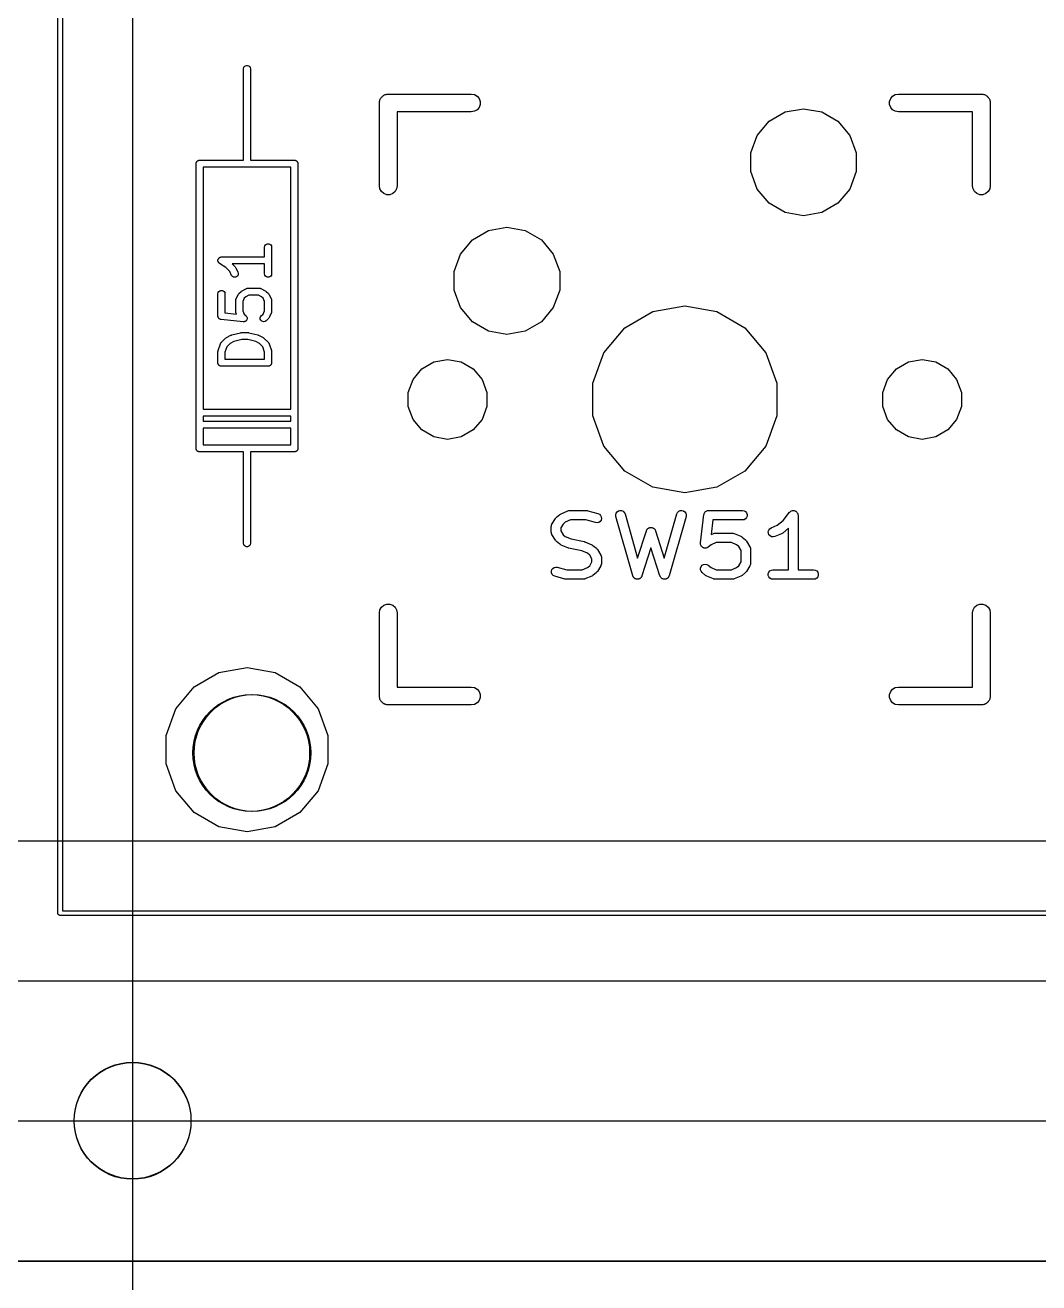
# Model space of a CAD drawing. Header units: millimetres. Extents: x 30 to 728, y -111 to 447.
# Drawn here: x 61.86 to 83.56, y 73.17 to 100.1 of the extents above; entities that cross this region are included whole.
import ezdxf

# ---------------------------------------------------------------- set-up
doc = ezdxf.new("R2010")
doc.units = ezdxf.units.MM
for name, color, linetype in [('BLACK', 7, 'Continuous'), ('プレート', 6, 'Continuous'), ('上壁', 4, 'Continuous'), ('下壁1', 150, 'Continuous'), ('下壁2', 2, 'Continuous'), ('化粧板', 1, 'Continuous'), ('参照PCB', 7, 'Continuous'), ('寸法', 21, 'Continuous'), ('裏面', 3, 'Continuous')]:
    doc.layers.add(name, color=color, linetype=linetype)
doc.layers.add('補助線', color=4, linetype='Continuous', transparency=0.8)

# ---------------------------------------------------------------- blocks, each defined once
blk = doc.blocks.new('hhskb-F.SilkS')
at = {"layer": 'BLACK'}
for p, q in [((32.925, -128.92), (32.9295, -128.894)), ((32.925, -130.19), (32.925, -128.92)), ((32.9295, -128.894), (32.9425, -128.872)), ((32.9425, -128.872), (32.9625, -128.855)), ((32.9625, -128.855), (32.987, -128.846)), ((32.987, -128.846), (33.013, -128.846)), ((33.013, -128.846), (33.0375, -128.855)), ((33.0375, -128.855), (33.0575, -128.872)), ((33.0575, -128.872), (33.0705, -128.894)), ((33.0705, -128.894), (33.075, -128.92)), ((33.075, -128.92), (33.075, -130.19)), ((35.86, -129.555), (35.8707, -129.542)), ((35.8707, -129.542), (35.8791, -129.528)), ((35.8791, -129.528), (35.8918, -129.517)), ((35.8918, -129.517), (35.9025, -129.504)), ((35.9025, -129.504), (35.917, -129.496)), ((35.917, -129.496), (35.9297, -129.485)), ((35.9297, -129.485), (35.9454, -129.479)), ((35.9454, -129.479), (35.9598, -129.471)), ((35.9598, -129.471), (35.9763, -129.468)), ((35.9763, -129.468), (35.9919, -129.462)), ((35.9919, -129.462), (36.0086, -129.462)), ((36.0086, -129.462), (36.025, -129.459)), ((36.025, -129.459), (37.803, -129.459)), ((37.803, -129.459), (37.8682, -129.471)), ((37.8682, -129.471), (37.9255, -129.504)), ((37.9255, -129.504), (37.968, -129.555)), ((46.782, -129.555), (46.8245, -129.504)), ((46.8245, -129.504), (46.8818, -129.471)), ((46.8818, -129.471), (46.947, -129.459)), ((46.947, -129.459), (48.725, -129.459)), ((48.725, -129.459), (48.7414, -129.462)), ((48.7414, -129.462), (48.7581, -129.462)), ((48.7581, -129.462), (48.7737, -129.468)), ((48.7737, -129.468), (48.7902, -129.471)), ((48.7902, -129.471), (48.8046, -129.479)), ((48.8046, -129.479), (48.8202, -129.485)), ((48.8202, -129.485), (48.833, -129.496)), ((48.833, -129.496), (48.8475, -129.504)), ((48.8475, -129.504), (48.8582, -129.517)), ((48.8582, -129.517), (48.8709, -129.528)), ((48.8709, -129.528), (48.8793, -129.542)), ((48.8793, -129.542), (48.89, -129.555)), ((35.8345, -129.65), (35.8374, -129.634)), ((35.8345, -131.428), (35.8345, -129.65)), ((35.8374, -129.617), (35.8431, -129.601)), ((35.8374, -129.634), (35.8374, -129.617)), ((35.8431, -129.601), (35.846, -129.585)), ((35.846, -129.585), (35.8543, -129.57)), ((35.8543, -129.57), (35.86, -129.555)), ((37.9255, -129.796), (37.8682, -129.829)), ((37.968, -129.745), (37.9255, -129.796)), ((37.968, -129.555), (37.9906, -129.617)), ((37.9906, -129.683), (37.968, -129.745)), ((37.9906, -129.617), (37.9906, -129.683)), ((44.5226, -129.842), (44.915, -129.773)), ((44.915, -129.773), (45.3074, -129.842)), ((46.7594, -129.617), (46.782, -129.555)), ((46.7594, -129.683), (46.7594, -129.617)), ((46.782, -129.745), (46.7594, -129.683)), ((46.8245, -129.796), (46.782, -129.745)), ((46.8818, -129.829), (46.8245, -129.796)), ((48.89, -129.555), (48.8957, -129.57)), ((48.8957, -129.57), (48.904, -129.585)), ((48.904, -129.585), (48.9069, -129.601)), ((48.9069, -129.601), (48.9126, -129.617)), ((48.9126, -129.617), (48.9126, -129.634)), ((48.9126, -129.634), (48.9155, -129.65)), ((48.9155, -129.65), (48.9155, -131.428)), ((37.803, -129.84), (36.2155, -129.84)), ((36.2155, -129.84), (36.2155, -131.428)), ((37.8682, -129.829), (37.803, -129.84)), ((43.9214, -130.346), (44.1775, -130.041)), ((44.1775, -130.041), (44.5226, -129.842)), ((45.3074, -129.842), (45.6525, -130.041)), ((45.6525, -130.041), (45.9086, -130.346)), ((46.947, -129.84), (46.8818, -129.829)), ((48.5345, -129.84), (46.947, -129.84)), ((48.5345, -131.428), (48.5345, -129.84)), ((32.925, -130.877), (32.925, -130.19)), ((33.075, -130.19), (33.075, -130.877)), ((43.7851, -130.721), (43.9214, -130.346)), ((45.9086, -130.346), (46.0449, -130.721)), ((31.9358, -130.895), (31.9415, -130.891)), ((31.9415, -130.891), (31.9465, -130.887)), ((31.9465, -130.887), (31.9527, -130.885)), ((31.9527, -130.885), (31.9583, -130.882)), ((31.9583, -130.882), (31.9648, -130.88)), ((31.9648, -130.88), (31.971, -130.878)), ((31.971, -130.878), (31.9775, -130.878)), ((31.9775, -130.878), (31.984, -130.877)), ((31.984, -130.877), (32.925, -130.877)), ((33.075, -130.877), (34.016, -130.877)), ((34.016, -130.877), (34.0225, -130.878)), ((34.0225, -130.878), (34.029, -130.878)), ((34.029, -130.878), (34.0352, -130.88)), ((34.0352, -130.88), (34.0417, -130.882)), ((34.0417, -130.882), (34.0473, -130.885)), ((34.0473, -130.885), (34.0535, -130.887)), ((34.0535, -130.887), (34.0585, -130.891)), ((34.0585, -130.891), (34.0642, -130.895)), ((43.7851, -131.119), (43.7851, -130.721)), ((46.0449, -130.721), (46.0449, -131.119)), ((31.909, -130.952), (31.9101, -130.946)), ((31.909, -137.048), (31.909, -130.952)), ((31.9101, -130.939), (31.9124, -130.933)), ((31.9101, -130.946), (31.9101, -130.939)), ((31.9124, -130.933), (31.9135, -130.926)), ((31.9135, -130.926), (31.9168, -130.921)), ((31.9168, -130.921), (31.919, -130.915)), ((31.919, -130.915), (31.9233, -130.909)), ((31.9233, -130.909), (31.9265, -130.904)), ((31.9265, -130.904), (31.9316, -130.9)), ((31.9316, -130.9), (31.9358, -130.895)), ((33, -131.027), (32.059, -131.027)), ((32.059, -131.027), (32.059, -136.211)), ((33.941, -131.027), (33, -131.027)), ((33.941, -136.211), (33.941, -131.027)), ((34.0642, -130.895), (34.0684, -130.9)), ((34.0684, -130.9), (34.0735, -130.904)), ((34.0735, -130.904), (34.0767, -130.909)), ((34.0767, -130.909), (34.081, -130.915)), ((34.081, -130.915), (34.0832, -130.921)), ((34.0832, -130.921), (34.0865, -130.926)), ((34.0865, -130.926), (34.0876, -130.933)), ((34.0876, -130.933), (34.0899, -130.939)), ((34.0899, -130.939), (34.0899, -130.946)), ((34.0899, -130.946), (34.091, -130.952)), ((34.091, -130.952), (34.091, -137.048)), ((43.9214, -131.494), (43.7851, -131.119)), ((46.0449, -131.119), (45.9086, -131.494)), ((35.846, -131.493), (35.8345, -131.428)), ((36.2155, -131.428), (36.204, -131.493)), ((48.546, -131.493), (48.5345, -131.428)), ((48.9155, -131.428), (48.904, -131.493)), ((35.8791, -131.55), (35.846, -131.493)), ((35.9297, -131.593), (35.8791, -131.55)), ((35.9919, -131.616), (35.9297, -131.593)), ((36.0581, -131.616), (35.9919, -131.616)), ((36.1202, -131.593), (36.0581, -131.616)), ((36.1709, -131.55), (36.1202, -131.593)), ((36.204, -131.493), (36.1709, -131.55)), ((44.1775, -131.799), (43.9214, -131.494)), ((45.9086, -131.494), (45.6525, -131.799)), ((48.5791, -131.55), (48.546, -131.493)), ((48.6297, -131.593), (48.5791, -131.55)), ((48.6919, -131.616), (48.6297, -131.593)), ((48.7581, -131.616), (48.6919, -131.616)), ((48.8202, -131.593), (48.7581, -131.616)), ((48.8709, -131.55), (48.8202, -131.593)), ((48.904, -131.493), (48.8709, -131.55)), ((44.5226, -131.998), (44.1775, -131.799)), ((45.6525, -131.799), (45.3074, -131.998)), ((44.915, -132.067), (44.5226, -131.998)), ((45.3074, -131.998), (44.915, -132.067)), ((37.8275, -132.581), (38.1726, -132.382)), ((38.1726, -132.382), (38.565, -132.313)), ((38.565, -132.313), (38.9574, -132.382)), ((38.9574, -132.382), (39.3025, -132.581)), ((33.3774, -132.738), (33.3819, -132.712)), ((33.3774, -132.949), (33.3774, -132.738)), ((33.3819, -132.712), (33.3949, -132.69)), ((33.3949, -132.69), (33.4149, -132.673)), ((33.4149, -132.673), (33.4394, -132.664)), ((33.4394, -132.664), (33.4654, -132.664)), ((33.4654, -132.664), (33.4899, -132.673)), ((33.4899, -132.673), (33.5098, -132.69)), ((33.5098, -132.69), (33.5229, -132.712)), ((33.5229, -132.712), (33.5274, -132.738)), ((33.5274, -132.738), (33.5274, -133.31)), ((37.5714, -132.886), (37.8275, -132.581)), ((39.3025, -132.581), (39.5586, -132.886)), ((32.3775, -133.019), (32.3785, -133.015)), ((32.3785, -133.028), (32.3775, -133.019)), ((32.3785, -133.011), (32.3816, -133.002)), ((32.3785, -133.015), (32.3785, -133.011)), ((32.3785, -133.037), (32.3785, -133.028)), ((32.3799, -133.041), (32.3785, -133.037)), ((32.3804, -133.045), (32.3799, -133.041)), ((32.3844, -133.053), (32.3804, -133.045)), ((32.3816, -133.002), (32.3837, -132.994)), ((32.3837, -132.994), (32.386, -132.99)), ((32.386, -132.99), (32.3874, -132.986)), ((32.3874, -132.986), (32.3932, -132.979)), ((32.3932, -132.979), (32.3981, -132.972)), ((32.3981, -132.972), (32.4015, -132.97)), ((32.4015, -132.97), (32.4042, -132.966)), ((32.4042, -132.966), (32.4119, -132.962)), ((32.4119, -132.962), (32.4191, -132.957)), ((32.4191, -132.957), (32.4231, -132.955)), ((32.4231, -132.955), (32.4267, -132.953)), ((32.4267, -132.953), (32.4355, -132.952)), ((32.4355, -132.952), (32.4441, -132.949)), ((32.4441, -132.949), (32.4483, -132.95)), ((32.4483, -132.95), (32.4524, -132.949)), ((32.4524, -132.949), (33.3774, -132.949)), ((37.4351, -133.261), (37.5714, -132.886)), ((39.5586, -132.886), (39.6949, -133.261)), ((32.3874, -133.061), (32.3844, -133.053)), ((32.3901, -133.064), (32.3874, -133.061)), ((32.3919, -133.068), (32.3901, -133.064)), ((32.3984, -133.074), (32.3919, -133.068)), ((32.4042, -133.081), (32.3984, -133.074)), ((32.4078, -133.083), (32.4042, -133.081)), ((32.4108, -133.086), (32.4078, -133.083)), ((32.5475, -133.177), (32.4108, -133.086)), ((32.6288, -133.259), (32.5475, -133.177)), ((32.671, -133.343), (32.6288, -133.259)), ((33.3774, -133.099), (32.6811, -133.099)), ((32.6811, -133.099), (32.7435, -133.161)), ((32.7435, -133.161), (32.7504, -133.171)), ((32.7504, -133.171), (32.7576, -133.181)), ((32.7576, -133.181), (32.8052, -133.276)), ((32.8052, -133.276), (32.8126, -133.301)), ((32.8126, -133.301), (32.811, -133.327)), ((33.3774, -133.31), (33.3774, -133.099)), ((33.3819, -133.335), (33.3774, -133.31)), ((33.5274, -133.31), (33.5229, -133.335)), ((37.4351, -133.659), (37.4351, -133.261)), ((39.6949, -133.261), (39.6949, -133.659)), ((32.6865, -133.364), (32.671, -133.343)), ((32.7083, -133.378), (32.6865, -133.364)), ((32.7336, -133.384), (32.7083, -133.378)), ((32.7595, -133.381), (32.7336, -133.384)), ((32.7828, -133.37), (32.7595, -133.381)), ((32.8007, -133.351), (32.7828, -133.37)), ((32.811, -133.327), (32.8007, -133.351)), ((33.3949, -133.358), (33.3819, -133.335)), ((33.4149, -133.374), (33.3949, -133.358)), ((33.4394, -133.383), (33.4149, -133.374)), ((33.4654, -133.383), (33.4394, -133.383)), ((33.4899, -133.374), (33.4654, -133.383)), ((33.5098, -133.358), (33.4899, -133.374)), ((33.5229, -133.335), (33.5098, -133.358)), ((32.3774, -133.738), (32.3819, -133.712)), ((32.3774, -134.214), (32.3774, -133.738)), ((32.3819, -133.712), (32.3949, -133.69)), ((32.3949, -133.69), (32.4149, -133.673)), ((32.4149, -133.673), (32.4394, -133.664)), ((32.4394, -133.664), (32.4654, -133.664)), ((32.4654, -133.664), (32.4899, -133.673)), ((32.4899, -133.673), (32.5098, -133.69)), ((32.5098, -133.69), (32.5229, -133.712)), ((32.5229, -133.712), (32.5274, -133.738)), ((32.5274, -133.738), (32.5274, -134.146)), ((32.7613, -133.864), (32.7629, -133.855)), ((32.7629, -133.855), (32.765, -133.852)), ((32.765, -133.852), (32.7663, -133.847)), ((32.7663, -133.847), (32.8139, -133.752)), ((32.8139, -133.752), (32.821, -133.743)), ((32.821, -133.743), (32.8279, -133.733)), ((32.8279, -133.733), (32.8755, -133.685)), ((32.8755, -133.685), (32.8854, -133.678)), ((32.8854, -133.678), (32.895, -133.671)), ((32.895, -133.671), (32.9903, -133.623)), ((32.9426, -133.83), (32.9083, -133.899)), ((32.973, -133.8), (32.9426, -133.83)), ((33.0415, -133.765), (32.973, -133.8)), ((32.9903, -133.623), (32.9944, -133.622)), ((32.9944, -133.622), (32.9982, -133.62)), ((32.9982, -133.62), (33.0068, -133.618)), ((33.0068, -133.618), (33.0152, -133.616)), ((33.0152, -133.616), (33.0196, -133.616)), ((33.0196, -133.616), (33.0238, -133.615)), ((33.0238, -133.615), (33.2619, -133.615)), ((33.2442, -133.765), (33.0415, -133.765)), ((33.3127, -133.8), (33.2442, -133.765)), ((33.2619, -133.615), (33.2662, -133.616)), ((33.2662, -133.616), (33.2705, -133.616)), ((33.2705, -133.616), (33.2789, -133.618)), ((33.2789, -133.618), (33.2876, -133.62)), ((33.2876, -133.62), (33.2913, -133.622)), ((33.2913, -133.622), (33.2954, -133.623)), ((33.2954, -133.623), (33.3907, -133.671)), ((33.3431, -133.83), (33.3127, -133.8)), ((33.3774, -133.899), (33.3431, -133.83)), ((33.3907, -133.671), (33.4003, -133.678)), ((33.4003, -133.678), (33.4102, -133.685)), ((33.4102, -133.685), (33.4578, -133.733)), ((33.4578, -133.733), (33.4647, -133.743)), ((33.4647, -133.743), (33.4718, -133.752)), ((33.4718, -133.752), (33.5195, -133.847)), ((33.5195, -133.847), (33.5207, -133.852)), ((33.5207, -133.852), (33.5229, -133.855)), ((33.5229, -133.855), (33.5244, -133.864)), ((37.5714, -134.034), (37.4351, -133.659)), ((39.6949, -133.659), (39.5586, -134.034)), ((32.7583, -133.881), (32.7591, -133.877)), ((32.7583, -134.119), (32.7583, -133.881)), ((32.7591, -134.123), (32.7583, -134.119)), ((32.7588, -133.872), (32.7613, -133.864)), ((32.7591, -133.877), (32.7588, -133.872)), ((32.7588, -134.128), (32.7591, -134.123)), ((32.9083, -133.899), (32.9083, -134.101)), ((32.9083, -134.101), (32.9426, -134.17)), ((33.3431, -134.17), (33.3774, -134.101)), ((33.3774, -134.101), (33.3774, -133.899)), ((33.5244, -133.864), (33.5269, -133.872)), ((33.5269, -133.872), (33.5266, -133.877)), ((33.5266, -133.877), (33.5274, -133.881)), ((33.5274, -134.119), (33.5266, -134.123)), ((33.5266, -134.123), (33.5269, -134.128)), ((33.5274, -133.881), (33.5274, -134.119)), ((37.8275, -134.339), (37.5714, -134.034)), ((39.5586, -134.034), (39.3025, -134.339)), ((41.0884, -134.467), (41.6904, -134.119)), ((41.6904, -134.119), (42.375, -133.998)), ((42.375, -133.998), (43.0596, -134.119)), ((43.0596, -134.119), (43.6615, -134.467)), ((32.3779, -134.217), (32.3774, -134.214)), ((32.3776, -134.22), (32.3779, -134.217)), ((32.3801, -134.23), (32.3776, -134.22)), ((32.3819, -134.24), (32.3801, -134.23)), ((32.3833, -134.242), (32.3819, -134.24)), ((32.384, -134.245), (32.3833, -134.242)), ((32.3898, -134.254), (32.384, -134.245)), ((32.3949, -134.262), (32.3898, -134.254)), ((32.3971, -134.264), (32.3949, -134.262)), ((32.3987, -134.267), (32.3971, -134.264)), ((32.407, -134.273), (32.3987, -134.267)), ((32.4149, -134.279), (32.407, -134.273)), ((32.4175, -134.28), (32.4149, -134.279)), ((32.4198, -134.282), (32.4175, -134.28)), ((32.4297, -134.285), (32.4198, -134.282)), ((32.4394, -134.288), (32.4297, -134.285)), ((32.4422, -134.288), (32.4394, -134.288)), ((32.4449, -134.289), (32.4422, -134.288)), ((32.9211, -134.337), (32.4449, -134.289)), ((32.5274, -134.146), (32.7756, -134.171)), ((32.7613, -134.136), (32.7588, -134.128)), ((32.7629, -134.145), (32.7613, -134.136)), ((32.765, -134.148), (32.7629, -134.145)), ((32.7663, -134.153), (32.765, -134.148)), ((32.7756, -134.171), (32.7663, -134.153)), ((32.9216, -134.336), (32.9211, -134.337)), ((32.922, -134.337), (32.9216, -134.336)), ((32.9345, -134.336), (32.922, -134.337)), ((32.9471, -134.335), (32.9345, -134.336)), ((32.9426, -134.17), (32.9816, -134.209)), ((32.9475, -134.334), (32.9471, -134.335)), ((32.948, -134.334), (32.9475, -134.334)), ((32.9594, -134.329), (32.948, -134.334)), ((32.9708, -134.324), (32.9594, -134.329)), ((32.9712, -134.324), (32.9708, -134.324)), ((32.9716, -134.323), (32.9712, -134.324)), ((32.9805, -134.314), (32.9716, -134.323)), ((32.9895, -134.306), (32.9805, -134.314)), ((32.9816, -134.209), (32.9819, -134.209)), ((32.9819, -134.209), (32.9823, -134.21)), ((32.9823, -134.21), (32.9893, -134.22)), ((32.9893, -134.22), (32.9965, -134.23)), ((32.9897, -134.305), (32.9895, -134.306)), ((32.99, -134.305), (32.9897, -134.305)), ((32.9953, -134.294), (32.99, -134.305)), ((33.0008, -134.282), (32.9953, -134.294)), ((32.9965, -134.23), (32.9967, -134.231)), ((32.9967, -134.231), (32.9969, -134.231)), ((32.9969, -134.231), (33, -134.243)), ((33, -134.243), (33.0033, -134.255)), ((33.001, -134.281), (33.0008, -134.282)), ((33.0008, -134.282), (33.0008, -134.282)), ((33.0021, -134.269), (33.001, -134.281)), ((33.0034, -134.256), (33.0021, -134.269)), ((33.0033, -134.255), (33.0032, -134.256)), ((33.0032, -134.256), (33.0034, -134.256)), ((33.2824, -134.255), (33.2892, -134.23)), ((33.2847, -134.281), (33.2824, -134.255)), ((33.2957, -134.305), (33.2847, -134.281)), ((33.2892, -134.23), (33.3041, -134.209)), ((33.3141, -134.323), (33.2957, -134.305)), ((33.3041, -134.209), (33.3431, -134.17)), ((33.3377, -134.334), (33.3141, -134.323)), ((33.3637, -134.337), (33.3377, -134.334)), ((33.3888, -134.33), (33.3637, -134.337)), ((33.4102, -134.315), (33.3888, -134.33)), ((33.4578, -134.267), (33.4102, -134.315)), ((33.4647, -134.257), (33.4578, -134.267)), ((33.4718, -134.248), (33.4647, -134.257)), ((33.5195, -134.153), (33.4718, -134.248)), ((33.5207, -134.148), (33.5195, -134.153)), ((33.5229, -134.145), (33.5207, -134.148)), ((33.5244, -134.136), (33.5229, -134.145)), ((33.5269, -134.128), (33.5244, -134.136)), ((38.1726, -134.538), (37.8275, -134.339)), ((39.3025, -134.339), (38.9574, -134.538)), ((32.5617, -134.671), (32.6569, -134.623)), ((32.6569, -134.623), (32.6648, -134.621)), ((32.6648, -134.621), (32.6723, -134.618)), ((32.6723, -134.618), (32.8628, -134.57)), ((32.8628, -134.57), (32.8719, -134.569)), ((32.8719, -134.569), (32.881, -134.568)), ((32.881, -134.568), (33.0238, -134.568)), ((33.0238, -134.568), (33.0328, -134.569)), ((33.0328, -134.569), (33.042, -134.57)), ((33.042, -134.57), (33.2325, -134.618)), ((33.2325, -134.618), (33.24, -134.621)), ((33.24, -134.621), (33.2478, -134.623)), ((33.2478, -134.623), (33.3431, -134.671)), ((38.565, -134.607), (38.1726, -134.538)), ((38.9574, -134.538), (38.565, -134.607)), ((40.6416, -134.999), (41.0884, -134.467)), ((43.6615, -134.467), (44.1084, -134.999)), ((32.3812, -134.952), (32.4288, -134.81)), ((32.4288, -134.81), (32.4309, -134.806)), ((32.4309, -134.806), (32.432, -134.802)), ((32.432, -134.802), (32.4371, -134.794)), ((32.4371, -134.794), (32.4413, -134.787)), ((32.4413, -134.787), (32.4445, -134.784)), ((32.4445, -134.784), (32.447, -134.78)), ((32.447, -134.78), (32.5422, -134.685)), ((32.5656, -134.874), (32.5274, -134.988)), ((32.5422, -134.685), (32.5521, -134.678)), ((32.5521, -134.678), (32.5617, -134.671)), ((32.6397, -134.8), (32.5656, -134.874)), ((32.7167, -134.761), (32.6397, -134.8)), ((32.8902, -134.718), (32.7167, -134.761)), ((33.0146, -134.718), (32.8902, -134.718)), ((33.1881, -134.761), (33.0146, -134.718)), ((33.2651, -134.8), (33.1881, -134.761)), ((33.3392, -134.874), (33.2651, -134.8)), ((33.3774, -134.988), (33.3392, -134.874)), ((33.3431, -134.671), (33.3527, -134.678)), ((33.3527, -134.678), (33.3626, -134.685)), ((33.3626, -134.685), (33.4578, -134.78)), ((33.4578, -134.78), (33.4603, -134.784)), ((33.4603, -134.784), (33.4635, -134.787)), ((33.4635, -134.787), (33.4677, -134.794)), ((33.4677, -134.794), (33.4727, -134.802)), ((33.4727, -134.802), (33.4739, -134.806)), ((33.4739, -134.806), (33.4759, -134.81)), ((33.4759, -134.81), (33.5235, -134.952)), ((32.3774, -134.976), (32.3795, -134.964)), ((32.3774, -135.214), (32.3774, -134.976)), ((32.3795, -134.964), (32.3812, -134.952)), ((32.5274, -134.988), (32.5274, -135.139)), ((32.5274, -135.139), (33.3774, -135.139)), ((33.3774, -135.139), (33.3774, -134.988)), ((33.5235, -134.952), (33.5253, -134.964)), ((33.5253, -134.964), (33.5274, -134.976)), ((33.5274, -134.976), (33.5274, -135.214)), ((36.746, -135.346), (37.0029, -135.197)), ((37.0029, -135.197), (37.295, -135.146)), ((37.295, -135.146), (37.5871, -135.197)), ((37.5871, -135.197), (37.844, -135.346)), ((40.4039, -135.652), (40.6416, -134.999)), ((44.1084, -134.999), (44.3461, -135.652)), ((46.906, -135.346), (47.1629, -135.197)), ((47.1629, -135.197), (47.455, -135.146)), ((47.455, -135.146), (47.7471, -135.197)), ((47.7471, -135.197), (48.004, -135.346)), ((32.3785, -135.221), (32.3774, -135.214)), ((32.3785, -135.227), (32.3785, -135.221)), ((32.3808, -135.233), (32.3785, -135.227)), ((32.3819, -135.24), (32.3808, -135.233)), ((32.3852, -135.246), (32.3819, -135.24)), ((32.3874, -135.252), (32.3852, -135.246)), ((32.3916, -135.257), (32.3874, -135.252)), ((32.3949, -135.262), (32.3916, -135.257)), ((32.4, -135.267), (32.3949, -135.262)), ((32.4042, -135.272), (32.4, -135.267)), ((32.4099, -135.275), (32.4042, -135.272)), ((32.4149, -135.279), (32.4099, -135.275)), ((32.421, -135.281), (32.4149, -135.279)), ((32.4267, -135.285), (32.421, -135.281)), ((32.4332, -135.286), (32.4267, -135.285)), ((32.4394, -135.288), (32.4332, -135.286)), ((32.4459, -135.288), (32.4394, -135.288)), ((32.4524, -135.289), (32.4459, -135.288)), ((33.4524, -135.289), (32.4524, -135.289)), ((33.4588, -135.288), (33.4524, -135.289)), ((33.4654, -135.288), (33.4588, -135.288)), ((33.4716, -135.286), (33.4654, -135.288)), ((33.478, -135.285), (33.4716, -135.286)), ((33.4837, -135.281), (33.478, -135.285)), ((33.4899, -135.279), (33.4837, -135.281)), ((33.4949, -135.275), (33.4899, -135.279)), ((33.5006, -135.272), (33.4949, -135.275)), ((33.5048, -135.267), (33.5006, -135.272)), ((33.5098, -135.262), (33.5048, -135.267)), ((33.5131, -135.257), (33.5098, -135.262)), ((33.5173, -135.252), (33.5131, -135.257)), ((33.5196, -135.246), (33.5173, -135.252)), ((33.5229, -135.24), (33.5196, -135.246)), ((33.524, -135.233), (33.5229, -135.24)), ((33.5262, -135.227), (33.524, -135.233)), ((33.5274, -135.214), (33.5262, -135.221)), ((33.5262, -135.221), (33.5262, -135.227)), ((36.5553, -135.573), (36.746, -135.346)), ((37.844, -135.346), (38.0347, -135.573)), ((46.7153, -135.573), (46.906, -135.346)), ((48.004, -135.346), (48.1947, -135.573)), ((36.4538, -135.852), (36.5553, -135.573)), ((38.0347, -135.573), (38.1362, -135.852)), ((40.4039, -136.348), (40.4039, -135.652)), ((44.3461, -135.652), (44.3461, -136.348)), ((46.6138, -135.852), (46.7153, -135.573)), ((48.1947, -135.573), (48.2962, -135.852)), ((36.4538, -136.148), (36.4538, -135.852)), ((38.1362, -135.852), (38.1362, -136.148)), ((46.6138, -136.148), (46.6138, -135.852)), ((48.2962, -135.852), (48.2962, -136.148)), ((32.059, -136.211), (33.941, -136.211)), ((36.5553, -136.427), (36.4538, -136.148)), ((38.1362, -136.148), (38.0347, -136.427)), ((46.7153, -136.427), (46.6138, -136.148)), ((48.2962, -136.148), (48.1947, -136.427)), ((32.059, -136.361), (32.059, -136.465)), ((33.941, -136.361), (32.059, -136.361)), ((32.059, -136.465), (33.941, -136.465)), ((33.941, -136.465), (33.941, -136.361)), ((36.746, -136.654), (36.5553, -136.427)), ((38.0347, -136.427), (37.844, -136.654)), ((40.6416, -137.001), (40.4039, -136.348)), ((44.3461, -136.348), (44.1084, -137.001)), ((46.906, -136.654), (46.7153, -136.427)), ((48.1947, -136.427), (48.004, -136.654)), ((33.941, -136.615), (32.059, -136.615)), ((32.059, -136.615), (32.059, -136.973)), ((33.941, -136.973), (33.941, -136.615)), ((37.0029, -136.803), (36.746, -136.654)), ((37.295, -136.854), (37.0029, -136.803)), ((37.5871, -136.803), (37.295, -136.854)), ((37.844, -136.654), (37.5871, -136.803)), ((47.1629, -136.803), (46.906, -136.654)), ((47.455, -136.854), (47.1629, -136.803)), ((47.7471, -136.803), (47.455, -136.854)), ((48.004, -136.654), (47.7471, -136.803)), ((31.9101, -137.054), (31.909, -137.048)), ((31.9101, -137.061), (31.9101, -137.054)), ((31.9124, -137.067), (31.9101, -137.061)), ((31.9135, -137.074), (31.9124, -137.067)), ((31.9168, -137.079), (31.9135, -137.074)), ((31.919, -137.085), (31.9168, -137.079)), ((31.9233, -137.091), (31.919, -137.085)), ((32.059, -136.973), (33, -136.973)), ((33, -136.973), (33.941, -136.973)), ((34.081, -137.085), (34.0767, -137.091)), ((34.0832, -137.079), (34.081, -137.085)), ((34.0865, -137.074), (34.0832, -137.079)), ((34.0876, -137.067), (34.0865, -137.074)), ((34.0899, -137.061), (34.0876, -137.067)), ((34.091, -137.048), (34.0899, -137.054)), ((34.0899, -137.054), (34.0899, -137.061)), ((41.0884, -137.533), (40.6416, -137.001)), ((44.1084, -137.001), (43.6615, -137.533)), ((31.9265, -137.096), (31.9233, -137.091)), ((31.9316, -137.1), (31.9265, -137.096)), ((31.9358, -137.105), (31.9316, -137.1)), ((31.9415, -137.109), (31.9358, -137.105)), ((31.9465, -137.113), (31.9415, -137.109)), ((31.9527, -137.115), (31.9465, -137.113)), ((31.9583, -137.118), (31.9527, -137.115)), ((31.9648, -137.12), (31.9583, -137.118)), ((31.971, -137.122), (31.9648, -137.12)), ((31.9775, -137.122), (31.971, -137.122)), ((31.984, -137.123), (31.9775, -137.122)), ((32.925, -137.123), (31.984, -137.123)), ((32.925, -137.81), (32.925, -137.123)), ((34.016, -137.123), (33.075, -137.123)), ((33.075, -137.123), (33.075, -137.81)), ((34.0225, -137.122), (34.016, -137.123)), ((34.029, -137.122), (34.0225, -137.122)), ((34.0352, -137.12), (34.029, -137.122)), ((34.0417, -137.118), (34.0352, -137.12)), ((34.0473, -137.115), (34.0417, -137.118)), ((34.0535, -137.113), (34.0473, -137.115)), ((34.0585, -137.109), (34.0535, -137.113)), ((34.0642, -137.105), (34.0585, -137.109)), ((34.0684, -137.1), (34.0642, -137.105)), ((34.0735, -137.096), (34.0684, -137.1)), ((34.0767, -137.091), (34.0735, -137.096)), ((41.6904, -137.881), (41.0884, -137.533)), ((43.6615, -137.533), (43.0596, -137.881)), ((32.925, -139.08), (32.925, -137.81)), ((33.075, -137.81), (33.075, -139.08)), ((42.375, -138.002), (41.6904, -137.881)), ((43.0596, -137.881), (42.375, -138.002)), ((39.7234, -138.446), (39.8685, -138.386)), ((39.8685, -138.386), (39.8708, -138.385)), ((39.8708, -138.385), (39.8728, -138.384)), ((39.8728, -138.384), (39.8879, -138.381)), ((39.8879, -138.381), (39.9029, -138.378)), ((39.9029, -138.378), (39.9053, -138.378)), ((39.9053, -138.378), (39.9076, -138.378)), ((39.9076, -138.378), (40.2704, -138.378)), ((40.2704, -138.378), (40.284, -138.38)), ((40.284, -138.38), (40.2976, -138.382)), ((40.2976, -138.382), (40.5153, -138.442)), ((40.9034, -138.438), (40.9231, -138.409)), ((40.9231, -138.409), (40.9517, -138.388)), ((40.9517, -138.388), (40.9856, -138.378)), ((40.9856, -138.378), (41.0208, -138.381)), ((41.0208, -138.381), (41.053, -138.395)), ((41.053, -138.395), (41.0784, -138.42)), ((41.0784, -138.42), (41.0938, -138.452)), ((42.2047, -138.452), (42.2202, -138.42)), ((42.2202, -138.42), (42.2455, -138.395)), ((42.2455, -138.395), (42.2778, -138.381)), ((42.2778, -138.381), (42.313, -138.378)), ((42.313, -138.378), (42.3469, -138.388)), ((42.3469, -138.388), (42.3754, -138.409)), ((42.3754, -138.409), (42.3952, -138.438)), ((42.788, -138.448), (42.7923, -138.434)), ((42.7923, -138.434), (42.794, -138.431)), ((42.794, -138.431), (42.795, -138.429)), ((42.795, -138.429), (42.8046, -138.417)), ((42.8046, -138.417), (42.8135, -138.405)), ((42.8135, -138.405), (42.8159, -138.404)), ((42.8159, -138.404), (42.8177, -138.402)), ((42.8177, -138.402), (42.8306, -138.394)), ((42.8306, -138.394), (42.843, -138.386)), ((42.843, -138.386), (42.8458, -138.385)), ((42.8458, -138.385), (42.8483, -138.384)), ((42.8483, -138.384), (42.8629, -138.381)), ((42.8629, -138.381), (42.8774, -138.378)), ((42.8774, -138.378), (42.8802, -138.378)), ((42.8802, -138.378), (42.883, -138.378)), ((42.883, -138.378), (43.6087, -138.378)), ((43.6087, -138.378), (43.6435, -138.384)), ((43.6435, -138.384), (43.674, -138.402)), ((43.674, -138.402), (43.6967, -138.429)), ((43.6967, -138.429), (43.7088, -138.462)), ((44.4792, -138.589), (44.618, -138.416)), ((44.618, -138.416), (44.6189, -138.415)), ((44.6189, -138.415), (44.6195, -138.414)), ((44.6195, -138.414), (44.6321, -138.404)), ((44.6321, -138.404), (44.6444, -138.393)), ((44.6444, -138.393), (44.6456, -138.392)), ((44.6456, -138.392), (44.6465, -138.392)), ((44.6465, -138.392), (44.6619, -138.386)), ((44.6619, -138.386), (44.6773, -138.38)), ((44.6773, -138.38), (44.6785, -138.38)), ((44.6785, -138.38), (44.6796, -138.379)), ((44.6796, -138.379), (44.6961, -138.379)), ((44.6961, -138.379), (44.7126, -138.379)), ((44.7126, -138.379), (44.7137, -138.379)), ((44.7137, -138.379), (44.7149, -138.379)), ((44.7149, -138.379), (44.7304, -138.385)), ((44.7304, -138.385), (44.746, -138.39)), ((44.746, -138.39), (44.747, -138.391)), ((44.747, -138.391), (44.7481, -138.392)), ((44.7481, -138.392), (44.7607, -138.402)), ((44.7607, -138.402), (44.7736, -138.412)), ((44.7736, -138.412), (44.7742, -138.413)), ((44.7742, -138.413), (44.7751, -138.414)), ((44.7751, -138.414), (44.7833, -138.428)), ((44.7833, -138.428), (44.7919, -138.443)), ((39.5174, -138.712), (39.5175, -138.702)), ((39.5175, -138.702), (39.5204, -138.695)), ((39.5204, -138.695), (39.5218, -138.687)), ((39.5218, -138.687), (39.5267, -138.678)), ((39.5267, -138.678), (39.5302, -138.669)), ((39.5302, -138.669), (39.6027, -138.548)), ((39.6027, -138.548), (39.6138, -138.535)), ((39.6138, -138.535), (39.6248, -138.522)), ((39.6248, -138.522), (39.6974, -138.462)), ((39.6974, -138.462), (39.7106, -138.454)), ((39.7106, -138.454), (39.7234, -138.446)), ((39.7681, -138.668), (39.7189, -138.75)), ((39.8157, -138.628), (39.7681, -138.668)), ((39.9279, -138.581), (39.8157, -138.628)), ((40.2566, -138.581), (39.9279, -138.581)), ((40.4609, -138.638), (40.2566, -138.581)), ((40.4961, -138.641), (40.4609, -138.638)), ((40.5302, -138.632), (40.4961, -138.641)), ((40.5153, -138.442), (40.5472, -138.457)), ((40.5593, -138.612), (40.5302, -138.632)), ((40.5472, -138.457), (40.5719, -138.482)), ((40.5798, -138.584), (40.5593, -138.612)), ((40.5719, -138.482), (40.5865, -138.515)), ((40.5893, -138.55), (40.5798, -138.584)), ((40.5865, -138.515), (40.5893, -138.55)), ((40.8948, -138.472), (40.9034, -138.438)), ((40.8985, -138.507), (40.8948, -138.472)), ((41.2613, -139.777), (40.8985, -138.507)), ((41.0938, -138.452), (41.3645, -139.399)), ((41.9341, -139.399), (42.2047, -138.452)), ((42.4001, -138.507), (42.0373, -139.777)), ((42.3952, -138.438), (42.4038, -138.472)), ((42.4038, -138.472), (42.4001, -138.507)), ((42.7096, -139.072), (42.7821, -138.467)), ((42.7821, -138.467), (42.7829, -138.465)), ((42.7829, -138.462), (42.788, -138.448)), ((42.7829, -138.465), (42.7829, -138.462)), ((42.9731, -138.581), (42.9359, -138.892)), ((43.6087, -138.581), (42.9731, -138.581)), ((43.6435, -138.575), (43.6087, -138.581)), ((43.674, -138.557), (43.6435, -138.575)), ((43.6967, -138.53), (43.674, -138.557)), ((43.7088, -138.497), (43.6967, -138.53)), ((43.7088, -138.462), (43.7088, -138.497)), ((44.2228, -138.749), (44.3538, -138.694)), ((44.3538, -138.694), (44.4792, -138.589)), ((44.7919, -138.443), (44.7922, -138.444)), ((44.7922, -138.444), (44.7928, -138.445)), ((44.7928, -138.445), (44.7956, -138.461)), ((44.7956, -138.461), (44.7989, -138.477)), ((44.7989, -138.477), (44.7987, -138.478)), ((44.7987, -138.478), (44.7989, -138.48)), ((44.7989, -138.48), (44.7989, -139.648)), ((39.5157, -138.721), (39.5174, -138.712)), ((39.5157, -138.842), (39.5157, -138.721)), ((39.5174, -138.852), (39.5157, -138.842)), ((39.5175, -138.862), (39.5174, -138.852)), ((39.5204, -138.869), (39.5175, -138.862)), ((39.5218, -138.877), (39.5204, -138.869)), ((39.5267, -138.886), (39.5218, -138.877)), ((39.5302, -138.895), (39.5267, -138.886)), ((39.6027, -139.016), (39.5302, -138.895)), ((39.7189, -138.75), (39.7189, -138.814)), ((39.7189, -138.814), (39.7681, -138.896)), ((39.7681, -138.896), (39.8157, -138.936)), ((39.8157, -138.936), (39.9377, -138.987)), ((41.3645, -139.399), (41.5525, -138.811)), ((41.5525, -138.811), (41.5544, -138.808)), ((41.5544, -138.808), (41.5553, -138.804)), ((41.5553, -138.804), (41.5626, -138.792)), ((41.5626, -138.792), (41.5689, -138.78)), ((41.5689, -138.78), (41.5719, -138.777)), ((41.5719, -138.777), (41.5741, -138.774)), ((41.5741, -138.774), (41.5849, -138.766)), ((41.5849, -138.766), (41.5951, -138.756)), ((41.5951, -138.756), (41.5988, -138.755)), ((41.5988, -138.755), (41.602, -138.752)), ((41.602, -138.752), (41.615, -138.748)), ((41.615, -138.748), (41.6277, -138.743)), ((41.6277, -138.743), (41.6318, -138.743)), ((41.6318, -138.743), (41.6356, -138.742)), ((41.6356, -138.742), (41.6493, -138.742)), ((41.6493, -138.742), (41.663, -138.742)), ((41.663, -138.742), (41.6668, -138.743)), ((41.6668, -138.743), (41.6709, -138.743)), ((41.6709, -138.743), (41.6835, -138.748)), ((41.6835, -138.748), (41.6966, -138.752)), ((41.6966, -138.752), (41.6998, -138.755)), ((41.6998, -138.755), (41.7035, -138.756)), ((41.7035, -138.756), (41.7137, -138.766)), ((41.7137, -138.766), (41.7245, -138.774)), ((41.7245, -138.774), (41.7266, -138.777)), ((41.7266, -138.777), (41.7296, -138.78)), ((41.7296, -138.78), (41.736, -138.792)), ((41.736, -138.792), (41.7433, -138.804)), ((41.7433, -138.804), (41.7442, -138.808)), ((41.7442, -138.808), (41.7461, -138.811)), ((41.7461, -138.811), (41.9341, -139.399)), ((42.9359, -138.892), (42.9891, -138.87)), ((42.9891, -138.87), (42.9914, -138.869)), ((42.9914, -138.869), (42.9934, -138.868)), ((42.9934, -138.868), (43.0085, -138.865)), ((43.0085, -138.865), (43.0235, -138.862)), ((43.0235, -138.862), (43.0258, -138.862)), ((43.0258, -138.862), (43.0281, -138.862)), ((43.0281, -138.862), (43.391, -138.862)), ((43.391, -138.862), (43.3933, -138.862)), ((43.3933, -138.862), (43.3956, -138.862)), ((43.3956, -138.862), (43.4106, -138.865)), ((43.4106, -138.865), (43.4257, -138.868)), ((43.4257, -138.868), (43.4278, -138.869)), ((43.4278, -138.869), (43.4301, -138.87)), ((43.4301, -138.87), (43.5752, -138.93)), ((43.5752, -138.93), (43.588, -138.938)), ((43.588, -138.938), (43.6012, -138.946)), ((43.6012, -138.946), (43.6738, -139.006)), ((44.1611, -138.829), (44.1716, -138.796)), ((44.1627, -138.865), (44.1611, -138.829)), ((44.1763, -138.897), (44.1627, -138.865)), ((44.1716, -138.796), (44.1931, -138.768)), ((44.2002, -138.923), (44.1763, -138.897)), ((44.1931, -138.768), (44.2228, -138.749)), ((44.2315, -138.939), (44.2002, -138.923)), ((44.2665, -138.944), (44.2315, -138.939)), ((44.3009, -138.936), (44.2665, -138.944)), ((44.4461, -138.876), (44.3009, -138.936)), ((44.4589, -138.868), (44.4461, -138.876)), ((44.472, -138.86), (44.4589, -138.868)), ((44.5957, -138.757), (44.472, -138.86)), ((44.5957, -139.648), (44.5957, -138.757)), ((32.9295, -139.106), (32.925, -139.08)), ((32.9425, -139.128), (32.9295, -139.106)), ((32.9625, -139.145), (32.9425, -139.128)), ((32.987, -139.154), (32.9625, -139.145)), ((33.013, -139.154), (32.987, -139.154)), ((33.0375, -139.145), (33.013, -139.154)), ((33.0575, -139.128), (33.0375, -139.145)), ((33.0705, -139.106), (33.0575, -139.128)), ((33.075, -139.08), (33.0705, -139.106)), ((39.6139, -139.028), (39.6027, -139.016)), ((39.6248, -139.041), (39.6139, -139.028)), ((39.6974, -139.102), (39.6248, -139.041)), ((39.7106, -139.109), (39.6974, -139.102)), ((39.7234, -139.118), (39.7106, -139.109)), ((39.8685, -139.178), (39.7234, -139.118)), ((39.8779, -139.18), (39.8685, -139.178)), ((39.8868, -139.184), (39.8779, -139.18)), ((40.1677, -139.242), (39.8868, -139.184)), ((39.9377, -138.987), (40.2186, -139.045)), ((40.2898, -139.293), (40.1677, -139.242)), ((40.2186, -139.045), (40.2275, -139.049)), ((40.2275, -139.049), (40.2369, -139.051)), ((40.2369, -139.051), (40.3821, -139.111)), ((40.3821, -139.111), (40.3949, -139.12)), ((40.3949, -139.12), (40.408, -139.127)), ((40.408, -139.127), (40.4806, -139.188)), ((40.4806, -139.188), (40.4916, -139.201)), ((40.4916, -139.201), (40.5027, -139.213)), ((40.5027, -139.213), (40.5753, -139.334)), ((41.6493, -139.176), (41.4558, -139.78)), ((41.8428, -139.78), (41.6493, -139.176)), ((42.7104, -139.087), (42.7096, -139.072)), ((42.7103, -139.102), (42.7104, -139.087)), ((42.7113, -139.104), (42.7103, -139.102)), ((42.7115, -139.107), (42.7113, -139.104)), ((42.7173, -139.121), (42.7115, -139.107)), ((42.7223, -139.135), (42.7173, -139.121)), ((42.7242, -139.137), (42.7223, -139.135)), ((42.7254, -139.14), (42.7242, -139.137)), ((42.7354, -139.151), (42.7254, -139.14)), ((42.7449, -139.162), (42.7354, -139.151)), ((42.7475, -139.163), (42.7449, -139.162)), ((42.7495, -139.166), (42.7475, -139.163)), ((42.7626, -139.172), (42.7495, -139.166)), ((42.7754, -139.18), (42.7626, -139.172)), ((42.7783, -139.18), (42.7754, -139.18)), ((42.781, -139.182), (42.7783, -139.18)), ((42.7956, -139.183), (42.781, -139.182)), ((42.8101, -139.186), (42.7956, -139.183)), ((42.813, -139.185), (42.8101, -139.186)), ((42.816, -139.186), (42.813, -139.185)), ((42.8303, -139.182), (42.816, -139.186)), ((42.8449, -139.18), (42.8303, -139.182)), ((42.8475, -139.178), (42.8449, -139.18)), ((42.8504, -139.178), (42.8475, -139.178)), ((42.8627, -139.17), (42.8504, -139.178)), ((42.8755, -139.162), (42.8627, -139.17)), ((42.9363, -139.112), (42.8755, -139.162)), ((43.0485, -139.065), (42.9363, -139.112)), ((43.3707, -139.065), (43.0485, -139.065)), ((43.4829, -139.112), (43.3707, -139.065)), ((43.5304, -139.151), (43.4829, -139.112)), ((43.5797, -139.233), (43.5304, -139.151)), ((43.5797, -139.479), (43.5797, -139.233)), ((43.6738, -139.006), (43.6847, -139.019)), ((43.6847, -139.019), (43.6958, -139.032)), ((43.6958, -139.032), (43.7684, -139.153)), ((43.7684, -139.153), (43.7719, -139.162)), ((43.7719, -139.162), (43.7768, -139.17)), ((43.7768, -139.17), (43.7782, -139.178)), ((43.7782, -139.178), (43.781, -139.186)), ((43.781, -139.186), (43.7812, -139.196)), ((43.7812, -139.196), (43.7829, -139.205)), ((43.7829, -139.205), (43.7829, -139.508)), ((40.3373, -139.333), (40.2898, -139.293)), ((40.3865, -139.415), (40.3373, -139.333)), ((40.3373, -139.562), (40.3865, -139.479)), ((40.3865, -139.479), (40.3865, -139.415)), ((40.5753, -139.334), (40.5787, -139.343)), ((40.5787, -139.343), (40.5836, -139.352)), ((40.5836, -139.352), (40.585, -139.36)), ((40.585, -139.36), (40.5879, -139.367)), ((40.5879, -139.367), (40.5881, -139.377)), ((40.5881, -139.377), (40.5897, -139.387)), ((40.5897, -139.508), (40.5881, -139.517)), ((40.5897, -139.387), (40.5897, -139.508)), ((43.5304, -139.562), (43.5797, -139.479)), ((43.7829, -139.508), (43.7812, -139.517)), ((39.5162, -139.679), (39.5256, -139.645)), ((39.5189, -139.714), (39.5162, -139.679)), ((39.5335, -139.747), (39.5189, -139.714)), ((39.5256, -139.645), (39.5461, -139.617)), ((39.5583, -139.772), (39.5335, -139.747)), ((39.5461, -139.617), (39.5752, -139.597)), ((39.5901, -139.787), (39.5583, -139.772)), ((39.5752, -139.597), (39.6094, -139.588)), ((39.6094, -139.588), (39.6445, -139.591)), ((39.6445, -139.591), (39.8488, -139.648)), ((39.8488, -139.648), (40.1775, -139.648)), ((40.1775, -139.648), (40.2898, -139.601)), ((40.2898, -139.601), (40.3373, -139.562)), ((40.3949, -139.775), (40.3821, -139.783)), ((40.408, -139.767), (40.3949, -139.775)), ((40.4806, -139.707), (40.408, -139.767)), ((40.4916, -139.694), (40.4806, -139.707)), ((40.5027, -139.681), (40.4916, -139.694)), ((40.5753, -139.56), (40.5027, -139.681)), ((40.5787, -139.551), (40.5753, -139.56)), ((40.5836, -139.542), (40.5787, -139.551)), ((40.585, -139.534), (40.5836, -139.542)), ((40.5879, -139.527), (40.585, -139.534)), ((40.5881, -139.517), (40.5879, -139.527)), ((41.2638, -139.783), (41.2613, -139.777)), ((41.4558, -139.78), (41.4531, -139.785)), ((41.8454, -139.785), (41.8428, -139.78)), ((42.0373, -139.777), (42.0348, -139.783)), ((42.7103, -139.611), (42.7223, -139.578)), ((42.7104, -139.647), (42.7103, -139.611)), ((42.7226, -139.68), (42.7104, -139.647)), ((42.7223, -139.578), (42.7449, -139.551)), ((42.7454, -139.707), (42.7226, -139.68)), ((42.7449, -139.551), (42.7754, -139.533)), ((42.818, -139.767), (42.7454, -139.707)), ((42.7754, -139.533), (42.8101, -139.527)), ((42.8101, -139.527), (42.8449, -139.533)), ((42.8311, -139.775), (42.818, -139.767)), ((42.8439, -139.783), (42.8311, -139.775)), ((42.8449, -139.533), (42.8755, -139.551)), ((42.8755, -139.551), (42.9362, -139.601)), ((42.9362, -139.601), (43.0485, -139.648)), ((43.0485, -139.648), (43.3707, -139.648)), ((43.3707, -139.648), (43.4829, -139.601)), ((43.4829, -139.601), (43.5304, -139.562)), ((43.588, -139.775), (43.5752, -139.783)), ((43.6012, -139.767), (43.588, -139.775)), ((43.6738, -139.707), (43.6012, -139.767)), ((43.6847, -139.694), (43.6738, -139.707)), ((43.6958, -139.681), (43.6847, -139.694)), ((43.7684, -139.56), (43.6958, -139.681)), ((43.7719, -139.551), (43.7684, -139.56)), ((43.7768, -139.542), (43.7719, -139.551)), ((43.7782, -139.534), (43.7768, -139.542)), ((43.781, -139.527), (43.7782, -139.534)), ((43.7812, -139.517), (43.781, -139.527)), ((44.1618, -139.732), (44.1739, -139.699)), ((44.1618, -139.767), (44.1618, -139.732)), ((44.1739, -139.8), (44.1618, -139.767)), ((44.1739, -139.699), (44.1966, -139.672)), ((44.1966, -139.672), (44.2271, -139.654)), ((44.2271, -139.654), (44.2619, -139.648)), ((44.2619, -139.648), (44.5957, -139.648)), ((44.7989, -139.648), (45.1327, -139.648)), ((45.1327, -139.648), (45.1675, -139.654)), ((45.1675, -139.654), (45.198, -139.672)), ((45.198, -139.672), (45.2207, -139.699)), ((45.2207, -139.699), (45.2328, -139.732)), ((45.2328, -139.767), (45.2207, -139.8)), ((45.2328, -139.732), (45.2328, -139.767)), ((39.8078, -139.847), (39.5901, -139.787)), ((39.8215, -139.849), (39.8078, -139.847)), ((39.835, -139.851), (39.8215, -139.849)), ((40.1979, -139.851), (39.835, -139.851)), ((40.2002, -139.851), (40.1979, -139.851)), ((40.2025, -139.851), (40.2002, -139.851)), ((40.2175, -139.848), (40.2025, -139.851)), ((40.2326, -139.845), (40.2175, -139.848)), ((40.2346, -139.844), (40.2326, -139.845)), ((40.2369, -139.843), (40.2346, -139.844)), ((40.3821, -139.783), (40.2369, -139.843)), ((41.265, -139.788), (41.2638, -139.783)), ((41.2714, -139.798), (41.265, -139.788)), ((41.2767, -139.809), (41.2714, -139.798)), ((41.2808, -139.813), (41.2767, -139.809)), ((41.2838, -139.818), (41.2808, -139.813)), ((41.2934, -139.825), (41.2838, -139.818)), ((41.3021, -139.834), (41.2934, -139.825)), ((41.3072, -139.836), (41.3021, -139.834)), ((41.3117, -139.839), (41.3072, -139.836)), ((41.3233, -139.843), (41.3117, -139.839)), ((41.3343, -139.848), (41.3233, -139.843)), ((41.3399, -139.848), (41.3343, -139.848)), ((41.3453, -139.85), (41.3399, -139.848)), ((41.3574, -139.85), (41.3453, -139.85)), ((41.3695, -139.851), (41.3574, -139.85)), ((41.3749, -139.849), (41.3695, -139.851)), ((41.3806, -139.849), (41.3749, -139.849)), ((41.3918, -139.844), (41.3806, -139.849)), ((41.4035, -139.841), (41.3918, -139.844)), ((41.408, -139.838), (41.4035, -139.841)), ((41.4132, -139.835), (41.408, -139.838)), ((41.4222, -139.827), (41.4132, -139.835)), ((41.432, -139.82), (41.4222, -139.827)), ((41.4352, -139.816), (41.432, -139.82)), ((41.4393, -139.812), (41.4352, -139.816)), ((41.445, -139.801), (41.4393, -139.812)), ((41.4518, -139.791), (41.445, -139.801)), ((41.4531, -139.785), (41.4518, -139.791)), ((41.8468, -139.791), (41.8454, -139.785)), ((41.8536, -139.801), (41.8468, -139.791)), ((41.8592, -139.812), (41.8536, -139.801)), ((41.8634, -139.816), (41.8592, -139.812)), ((41.8666, -139.82), (41.8634, -139.816)), ((41.8764, -139.827), (41.8666, -139.82)), ((41.8853, -139.835), (41.8764, -139.827)), ((41.8906, -139.838), (41.8853, -139.835)), ((41.8951, -139.841), (41.8906, -139.838)), ((41.9068, -139.844), (41.8951, -139.841)), ((41.918, -139.849), (41.9068, -139.844)), ((41.9236, -139.849), (41.918, -139.849)), ((41.929, -139.851), (41.9236, -139.849)), ((41.9411, -139.85), (41.929, -139.851)), ((41.9533, -139.85), (41.9411, -139.85)), ((41.9586, -139.848), (41.9533, -139.85)), ((41.9642, -139.848), (41.9586, -139.848)), ((41.9753, -139.843), (41.9642, -139.848)), ((41.9869, -139.839), (41.9753, -139.843)), ((41.9913, -139.836), (41.9869, -139.839)), ((41.9965, -139.834), (41.9913, -139.836)), ((42.0052, -139.825), (41.9965, -139.834)), ((42.0148, -139.818), (42.0052, -139.825)), ((42.0178, -139.813), (42.0148, -139.818)), ((42.0218, -139.809), (42.0178, -139.813)), ((42.0271, -139.798), (42.0218, -139.809)), ((42.0336, -139.788), (42.0271, -139.798)), ((42.0348, -139.783), (42.0336, -139.788)), ((42.9891, -139.843), (42.8439, -139.783)), ((42.9914, -139.844), (42.9891, -139.843)), ((42.9934, -139.845), (42.9914, -139.844)), ((43.0085, -139.848), (42.9934, -139.845)), ((43.0235, -139.851), (43.0085, -139.848)), ((43.0258, -139.851), (43.0235, -139.851)), ((43.0281, -139.851), (43.0258, -139.851)), ((43.391, -139.851), (43.0281, -139.851)), ((43.3933, -139.851), (43.391, -139.851)), ((43.3956, -139.851), (43.3933, -139.851)), ((43.4106, -139.848), (43.3956, -139.851)), ((43.4257, -139.845), (43.4106, -139.848)), ((43.4278, -139.844), (43.4257, -139.845)), ((43.4301, -139.843), (43.4278, -139.844)), ((43.5752, -139.783), (43.4301, -139.843)), ((44.1966, -139.827), (44.1739, -139.8)), ((44.2271, -139.845), (44.1966, -139.827)), ((44.2619, -139.851), (44.2271, -139.845)), ((45.1327, -139.851), (44.2619, -139.851)), ((45.1675, -139.845), (45.1327, -139.851)), ((45.198, -139.827), (45.1675, -139.845)), ((45.2207, -139.8), (45.198, -139.827)), ((35.8345, -140.572), (35.846, -140.507)), ((35.8345, -142.35), (35.8345, -140.572)), ((35.846, -140.507), (35.8791, -140.45)), ((35.8791, -140.45), (35.9297, -140.407)), ((35.9297, -140.407), (35.9919, -140.384)), ((35.9919, -140.384), (36.0581, -140.384)), ((36.0581, -140.384), (36.1202, -140.407)), ((36.1202, -140.407), (36.1709, -140.45)), ((36.1709, -140.45), (36.204, -140.507)), ((36.204, -140.507), (36.2155, -140.572)), ((36.2155, -140.572), (36.2155, -142.159)), ((48.5345, -140.572), (48.546, -140.507)), ((48.5345, -142.159), (48.5345, -140.572)), ((48.546, -140.507), (48.5791, -140.45)), ((48.5791, -140.45), (48.6297, -140.407)), ((48.6297, -140.407), (48.6919, -140.384)), ((48.6919, -140.384), (48.7581, -140.384)), ((48.7581, -140.384), (48.8202, -140.407)), ((48.8202, -140.407), (48.8709, -140.45)), ((48.8709, -140.45), (48.904, -140.507)), ((48.904, -140.507), (48.9155, -140.572)), ((48.9155, -140.572), (48.9155, -142.35)), ((31.8708, -142.154), (32.3992, -141.849)), ((32.3992, -141.849), (33, -141.743)), ((33, -141.743), (33.6008, -141.849)), ((33.6008, -141.849), (34.1292, -142.154)), ((31.4787, -142.622), (31.8708, -142.154)), ((34.1292, -142.154), (34.5213, -142.622)), ((36.2155, -142.159), (37.803, -142.159)), ((37.803, -142.159), (37.8682, -142.171)), ((37.8682, -142.171), (37.9255, -142.204)), ((37.9255, -142.204), (37.968, -142.255)), ((46.782, -142.255), (46.8245, -142.204)), ((46.8245, -142.204), (46.8818, -142.171)), ((46.8818, -142.171), (46.947, -142.159)), ((46.947, -142.159), (48.5345, -142.159)), ((35.8374, -142.366), (35.8345, -142.35)), ((35.8374, -142.383), (35.8374, -142.366)), ((35.8431, -142.399), (35.8374, -142.383)), ((35.846, -142.415), (35.8431, -142.399)), ((35.8543, -142.43), (35.846, -142.415)), ((35.86, -142.445), (35.8543, -142.43)), ((35.8707, -142.458), (35.86, -142.445)), ((35.8791, -142.472), (35.8707, -142.458)), ((35.8918, -142.483), (35.8791, -142.472)), ((37.968, -142.445), (37.9255, -142.496)), ((37.968, -142.255), (37.9906, -142.317)), ((37.9906, -142.383), (37.968, -142.445)), ((37.9906, -142.317), (37.9906, -142.383)), ((46.7594, -142.317), (46.782, -142.255)), ((46.7594, -142.383), (46.7594, -142.317)), ((46.782, -142.445), (46.7594, -142.383)), ((46.8245, -142.496), (46.782, -142.445)), ((48.8709, -142.472), (48.8582, -142.483)), ((48.8793, -142.458), (48.8709, -142.472)), ((48.89, -142.445), (48.8793, -142.458)), ((48.8957, -142.43), (48.89, -142.445)), ((48.904, -142.415), (48.8957, -142.43)), ((48.9069, -142.399), (48.904, -142.415)), ((48.9126, -142.383), (48.9069, -142.399)), ((48.9155, -142.35), (48.9126, -142.366)), ((48.9126, -142.366), (48.9126, -142.383)), ((31.27, -143.195), (31.4787, -142.622)), ((34.5213, -142.622), (34.73, -143.195)), ((35.9025, -142.496), (35.8918, -142.483)), ((35.917, -142.504), (35.9025, -142.496)), ((35.9297, -142.515), (35.917, -142.504)), ((35.9454, -142.521), (35.9297, -142.515)), ((35.9598, -142.529), (35.9454, -142.521)), ((35.9763, -142.532), (35.9598, -142.529)), ((35.9919, -142.538), (35.9763, -142.532)), ((36.0086, -142.538), (35.9919, -142.538)), ((36.025, -142.54), (36.0086, -142.538)), ((37.803, -142.54), (36.025, -142.54)), ((37.8682, -142.529), (37.803, -142.54)), ((37.9255, -142.496), (37.8682, -142.529)), ((46.8818, -142.529), (46.8245, -142.496)), ((46.947, -142.54), (46.8818, -142.529)), ((48.725, -142.54), (46.947, -142.54)), ((48.7414, -142.538), (48.725, -142.54)), ((48.7581, -142.538), (48.7414, -142.538)), ((48.7737, -142.532), (48.7581, -142.538)), ((48.7902, -142.529), (48.7737, -142.532)), ((48.8046, -142.521), (48.7902, -142.529)), ((48.8202, -142.515), (48.8046, -142.521)), ((48.833, -142.504), (48.8202, -142.515)), ((48.8475, -142.496), (48.833, -142.504)), ((48.8582, -142.483), (48.8475, -142.496)), ((31.27, -143.805), (31.27, -143.195)), ((34.73, -143.195), (34.73, -143.805)), ((31.4787, -144.378), (31.27, -143.805)), ((34.73, -143.805), (34.5213, -144.378)), ((31.8708, -144.846), (31.4787, -144.378)), ((34.5213, -144.378), (34.1292, -144.846)), ((32.3992, -145.151), (31.8708, -144.846)), ((34.1292, -144.846), (33.6008, -145.151)), ((33, -145.257), (32.3992, -145.151)), ((33.6008, -145.151), (33, -145.257))]:
    blk.add_line(p, q, dxfattribs=at)

msp = doc.modelspace()

# ---------------------------------------------------------------- linework, layer by layer
at = {"layer": 'プレート'}
msp.add_lwpolyline([(55.158, 200.636), (55.158, 79.636, 0.414214), (61.158, 73.636), (205.158, 73.636, 0.414214), (211.158, 79.636), (211.158, 200.636, 0.414214), (205.158, 206.636), (154.108, 206.636), (154.108, 200.636), (194.833, 200.636), (194.833, 196.616), (194.833, 179.273), (143.108, 179.273), (136.945, 179.273), (136.945, 200.636), (143.108, 200.636), (143.108, 206.636), (61.158, 206.636, 0.414214)], format="xyb", close=True, dxfattribs=at)
for centre in [(66.724, 84.515), (64.158, 76.644)]:
    msp.add_circle(centre, 1.25, dxfattribs=at)
at = {"layer": '上壁'}
msp.add_lwpolyline([(55.158, 79.636), (211.158, 79.636, -0.414214), (205.158, 73.636), (61.158, 73.636, -0.414214)], format="xyb", close=True, dxfattribs=at)
msp.add_circle((64.158, 76.636), 1.25, dxfattribs=at)
at = {"layer": '下壁1'}
msp.add_lwpolyline([(55.158, 79.636), (211.158, 79.636, -0.414214), (205.158, 73.636), (61.158, 73.636, -0.414214)], format="xyb", close=True, dxfattribs=at)
msp.add_circle((64.158, 76.636), 1.25, dxfattribs=at)
at = {"layer": '下壁2'}
msp.add_lwpolyline([(55.158, 79.636), (211.158, 79.636, -0.414214), (205.158, 73.636), (61.158, 73.636, -0.414214)], format="xyb", close=True, dxfattribs=at)
msp.add_circle((64.158, 76.636), 1.25, dxfattribs=at)
at = {"layer": '化粧板'}
msp.add_lwpolyline([(61.158, 206.636), (205.158, 206.636, -0.414214), (211.158, 200.636), (211.158, 79.636, -0.414214), (205.158, 73.636), (61.158, 73.636, -0.414214), (55.158, 79.636), (55.158, 200.636, -0.414214)], format="xyb", close=True, dxfattribs=at)
msp.add_circle((64.158, 76.636), 1.25, dxfattribs=at)
at = {"layer": '参照PCB'}
for p, q in [((62.558, 81.086), (62.558, 198.086)), ((62.658, 198.086), (62.658, 81.136)), ((62.558, 81.082), (62.558, 81.086)), ((62.558, 81.077), (62.558, 81.082)), ((62.56, 81.073), (62.558, 81.077)), ((62.561, 81.069), (62.56, 81.073)), ((62.658, 81.136), (203.558, 81.136)), ((62.563, 81.065), (62.561, 81.069)), ((62.564, 81.061), (62.563, 81.065)), ((62.567, 81.058), (62.564, 81.061)), ((62.569, 81.054), (62.567, 81.058)), ((62.573, 81.051), (62.569, 81.054)), ((62.576, 81.048), (62.573, 81.051)), ((62.579, 81.046), (62.576, 81.048)), ((62.583, 81.043), (62.579, 81.046)), ((62.587, 81.041), (62.583, 81.043)), ((62.591, 81.039), (62.587, 81.041)), ((62.595, 81.038), (62.591, 81.039)), ((62.599, 81.037), (62.595, 81.038)), ((62.603, 81.037), (62.599, 81.037)), ((62.608, 81.036), (62.603, 81.037)), ((203.608, 81.036), (62.608, 81.036))]:
    msp.add_line(p, q, dxfattribs=at)
at = {"layer": '裏面'}
msp.add_lwpolyline([(61.158, 206.636), (205.158, 206.636, -0.414214), (211.158, 200.636), (211.158, 79.636, -0.414214), (205.158, 73.636), (61.158, 73.636, -0.414214), (55.158, 79.636), (55.158, 200.636, -0.414214)], format="xyb", close=True, dxfattribs=at)
for centre in [(66.699, 84.515), (64.158, 76.643)]:
    msp.add_circle(centre, 1.25, dxfattribs=at)
at = {"layer": '補助線'}
for p, q in [((64.158, 223.312), (64.158, 53.388)), ((33.399, 82.636), (231.736, 82.636)), ((33.399, 79.636), (231.736, 79.636)), ((33.399, 76.636), (231.736, 76.636)), ((33.399, 73.636), (231.736, 73.636))]:
    msp.add_line(p, q, dxfattribs=at)

# ---------------------------------------------------------------- block references
at = {"layer": '寸法', "linetype": 'ByBlock'}
msp.add_blockref('hhskb-F.SilkS', (33.608, 228.086), dxfattribs=at)

doc.saveas('drawing.dxf')
